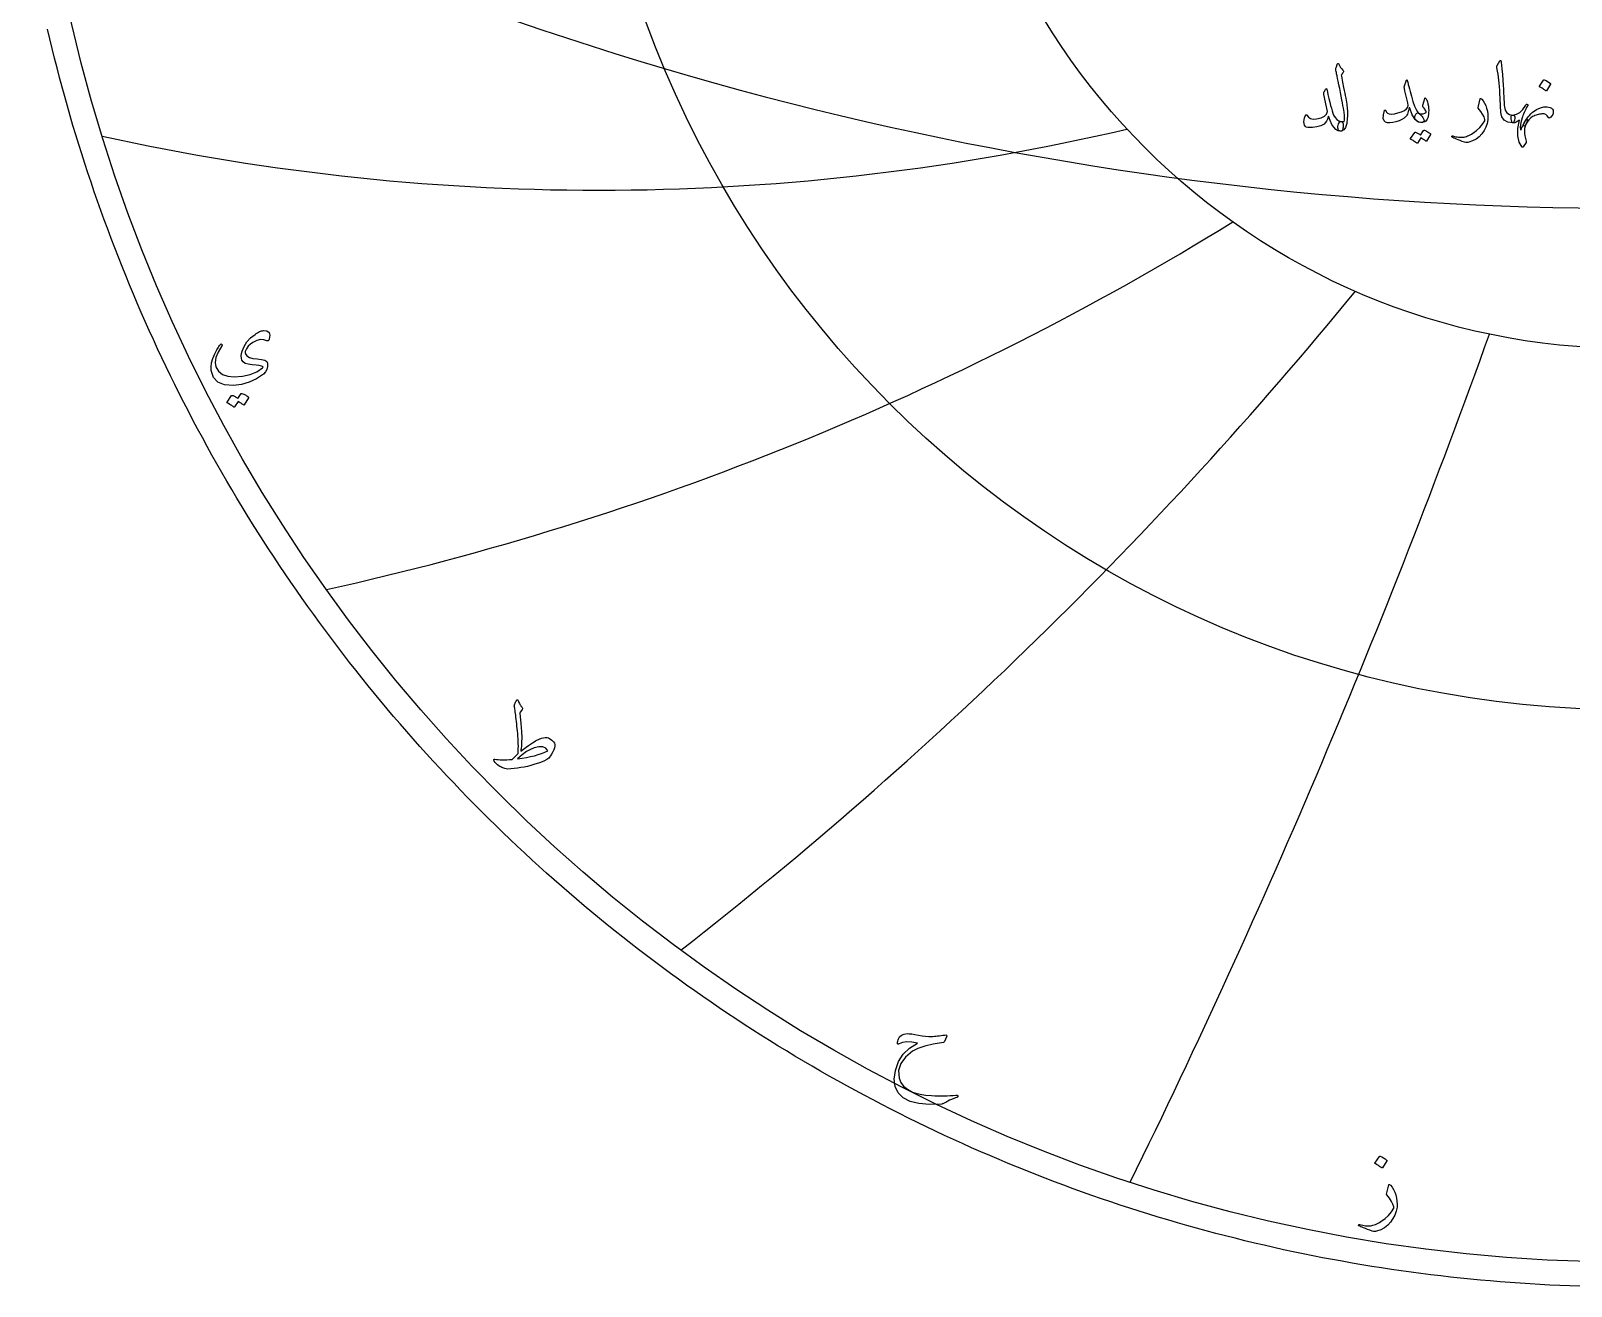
# Model space of a CAD drawing. Header units: millimetres. Extents: x -137 to 137, y -137 to 141.
# Drawn here: x -135 to -4.9, y -137 to -31 of the extents above; entities that cross this region are included whole.
import ezdxf

# ---------------------------------------------------------------- set-up
doc = ezdxf.new("R2010")
doc.units = ezdxf.units.MM
for name, color, linetype in [('CUT_OUTER', 1, 'Continuous'), ('ENGRAVE', 7, 'Continuous'), ('ENGRAVE_FINE', 8, 'Continuous'), ('TEXT', 5, 'Continuous')]:
    doc.layers.add(name, color=color, linetype=linetype)

msp = doc.modelspace()

# ---------------------------------------------------------------- linework, layer by layer
at = {"layer": 'CUT_OUTER'}
msp.add_lwpolyline([(-4.2055, -137.0355), (-5.0463, -137.0071), (-5.8868, -136.9736), (-6.7272, -136.9349), (-7.5673, -136.891), (-8.4071, -136.842), (-9.2466, -136.7878), (-10.0857, -136.7285), (-10.9245, -136.6641), (-11.7628, -136.5945), (-12.6007, -136.5197), (-13.4381, -136.4398), (-14.2751, -136.3548), (-15.1115, -136.2646), (-15.9473, -136.1694), (-16.7825, -136.0689), (-17.6171, -135.9634), (-18.451, -135.8528), (-19.2842, -135.737), (-20.1167, -135.6161), (-20.9485, -135.4901), (-21.7795, -135.359), (-22.6096, -135.2228), (-23.4389, -135.0816), (-24.2673, -134.9352), (-25.0948, -134.7838), (-25.9213, -134.6272), (-26.7469, -134.4657), (-27.5714, -134.299), (-28.395, -134.1273), (-29.2174, -133.9506), (-30.0388, -133.7688), (-30.859, -133.5819), (-31.6781, -133.3901), (-32.4959, -133.1932), (-33.3126, -132.9913), (-34.128, -132.7844), (-34.9421, -132.5725), (-35.7549, -132.3556), (-36.5663, -132.1337), (-37.3764, -131.9068), (-38.185, -131.675), (-38.9923, -131.4382), (-39.798, -131.1965), (-40.6023, -130.9499), (-41.405, -130.6983), (-42.2062, -130.4417), (-43.0058, -130.1803), (-43.8037, -129.914), (-44.6, -129.6428), (-45.3947, -129.3667), (-46.1876, -129.0857), (-46.9788, -128.7999), (-47.7682, -128.5092), (-48.5558, -128.2137), (-49.3416, -127.9133), (-50.1255, -127.6082), (-50.9076, -127.2982), (-51.6877, -126.9834), (-52.4659, -126.6639), (-53.2421, -126.3396), (-54.0163, -126.0105), (-54.7885, -125.6767), (-55.5586, -125.3382), (-56.3266, -124.9949), (-57.0925, -124.6469), (-57.8562, -124.2943), (-58.6178, -123.9369), (-59.3772, -123.5749), (-60.1343, -123.2083), (-60.8891, -122.837), (-61.6417, -122.4611), (-62.392, -122.0805), (-63.1399, -121.6954), (-63.8854, -121.3057), (-64.6285, -120.9114), (-65.3692, -120.5126), (-66.1074, -120.1092), (-66.8431, -119.7013), (-67.5763, -119.2889), (-68.307, -118.872), (-69.0351, -118.4507), (-69.7606, -118.0249), (-70.4835, -117.5946), (-71.2037, -117.1599), (-71.9212, -116.7208), (-72.6361, -116.2773), (-73.3482, -115.8294), (-74.0575, -115.3772), (-74.7641, -114.9206), (-75.4678, -114.4597), (-76.1687, -113.9945), (-76.8667, -113.525), (-77.5618, -113.0512), (-78.254, -112.5732), (-78.9433, -112.0909), (-79.6296, -111.6044), (-80.3129, -111.1137), (-80.9932, -110.6188), (-81.6704, -110.1198), (-82.3445, -109.6166), (-83.0156, -109.1092), (-83.6835, -108.5978), (-84.3483, -108.0823), (-85.0098, -107.5627), (-85.6682, -107.0391), (-86.3234, -106.5114), (-86.9753, -105.9797), (-87.624, -105.4441), (-88.2693, -104.9044), (-88.9113, -104.3608), (-89.55, -103.8133), (-90.1853, -103.2619), (-90.8172, -102.7066), (-91.4457, -102.1474), (-92.0707, -101.5844), (-92.6923, -101.0176), (-93.3104, -100.4469), (-93.925, -99.8725), (-94.536, -99.2943), (-95.1435, -98.7123), (-95.7474, -98.1267), (-96.3477, -97.5374), (-96.9443, -96.9443), (-97.5374, -96.3477), (-98.1267, -95.7474), (-98.7123, -95.1435), (-99.2943, -94.536), (-99.8725, -93.925), (-100.4469, -93.3104), (-101.0176, -92.6923), (-101.5844, -92.0707), (-102.1474, -91.4457), (-102.7066, -90.8172), (-103.2619, -90.1853), (-103.8133, -89.55), (-104.3608, -88.9113), (-104.9044, -88.2693), (-105.4441, -87.624), (-105.9797, -86.9753), (-106.5114, -86.3234), (-107.0391, -85.6682), (-107.5627, -85.0098), (-108.0823, -84.3483), (-108.5978, -83.6835), (-109.1092, -83.0156), (-109.6166, -82.3445), (-110.1198, -81.6704), (-110.6188, -80.9932), (-111.1137, -80.3129), (-111.6044, -79.6296), (-112.0909, -78.9433), (-112.5732, -78.254), (-113.0512, -77.5618), (-113.525, -76.8667), (-113.9945, -76.1687), (-114.4597, -75.4678), (-114.9206, -74.7641), (-115.3772, -74.0575), (-115.8294, -73.3482), (-116.2773, -72.6361), (-116.7208, -71.9212), (-117.1599, -71.2037), (-117.5946, -70.4835), (-118.0249, -69.7606), (-118.4507, -69.0351), (-118.872, -68.307), (-119.2889, -67.5763), (-119.7013, -66.8431), (-120.1092, -66.1074), (-120.5126, -65.3692), (-120.9114, -64.6285), (-121.3057, -63.8854), (-121.6954, -63.1399), (-122.0805, -62.392), (-122.4611, -61.6417), (-122.837, -60.8891), (-123.2083, -60.1343), (-123.5749, -59.3772), (-123.9369, -58.6178), (-124.2943, -57.8562), (-124.6469, -57.0925), (-124.9949, -56.3266), (-125.3382, -55.5586), (-125.6767, -54.7885), (-126.0105, -54.0163), (-126.3396, -53.2421), (-126.6639, -52.4659), (-126.9834, -51.6877), (-127.2982, -50.9076), (-127.6082, -50.1255), (-127.9133, -49.3416), (-128.2137, -48.5558), (-128.5092, -47.7682), (-128.7999, -46.9788), (-129.0857, -46.1876), (-129.3667, -45.3947), (-129.6428, -44.6), (-129.914, -43.8037), (-130.1803, -43.0058), (-130.4417, -42.2062), (-130.6983, -41.405), (-130.9499, -40.6023), (-131.1965, -39.798), (-131.4382, -38.9923), (-131.675, -38.185), (-131.9068, -37.3764), (-132.1337, -36.5663), (-132.3556, -35.7549), (-132.5725, -34.9421), (-132.7844, -34.128), (-132.9913, -33.3126), (-133.1932, -32.4959), (-133.3901, -31.6781), (-133.5819, -30.859)], dxfattribs=at)
at = {"layer": 'ENGRAVE'}
for radius in [135, 88.3696, 57.8458]:
    msp.add_circle((0, 0), radius, dxfattribs=at)
for centre, radius, start, end in [((-87.0376, 150.7535), 195.2212, 257.597981, 283.205425), ((-163.5215, 163.5215), 247.5636, 282.474608, 301.680191), ((-299.6268, 172.9896), 357.0866, 307.932287, 320.736009), ((-667.3379, 178.8126), 696.5077, 333.8416194, 340.2434803)]:
    msp.add_arc(centre, radius, start, end, dxfattribs=at)
at = {"layer": 'ENGRAVE_FINE'}
msp.add_arc((0, 241.0367), 287.039, 242.077896, 297.922104, dxfattribs=at)
at = {"layer": 'TEXT'}
for points in [[(-24.6992, -33.8524), (-24.686, -33.8174), (-24.6683, -33.7925), (-24.6461, -33.7775), (-24.6194, -33.7725), (-24.5953, -33.7766), (-24.574, -33.7889), (-24.5554, -33.8093), (-24.5395, -33.8379), (-24.4751, -33.9853), (-24.398, -34.1155), (-24.3082, -34.2284), (-24.2056, -34.3242), (-24.1721, -34.3663), (-24.1585, -34.4131), (-24.1648, -34.4643), (-24.1911, -34.5201), (-24.2095, -34.5492), (-24.2283, -34.5782), (-24.2476, -34.6072), (-24.2673, -34.6362), (-24.2871, -34.6653), (-24.3064, -34.6943), (-24.3252, -34.7233), (-24.3435, -34.7524), (-24.3395, -34.8227), (-24.3054, -35.0191), (-24.2415, -35.3416), (-24.1476, -35.7903), (-24.0954, -36.0368), (-24.0478, -36.2684), (-24.0047, -36.485), (-23.9661, -36.6867), (-23.9326, -36.8729), (-23.9044, -37.0432), (-23.8818, -37.1977), (-23.8645, -37.3362), (-23.8514, -37.4669), (-23.8409, -37.5975), (-23.8332, -37.7282), (-23.8282, -37.8588), (-23.826, -37.9899), (-23.8264, -38.1219), (-23.8296, -38.2548), (-23.8355, -38.3887), (-23.8858, -38.8373), (-23.9861, -39.1671), (-24.1362, -39.378), (-24.3363, -39.4701), (-24.4352, -39.4728), (-24.5141, -39.4447), (-24.5731, -39.3857), (-24.6121, -39.2959), (-24.6321, -39.1902), (-24.6339, -39.0836), (-24.6175, -38.9761), (-24.5831, -38.8677), (-24.5368, -38.7674), (-24.4851, -38.6989), (-24.4279, -38.6622), (-24.3653, -38.6572), (-24.317, -38.6606), (-24.2737, -38.6636), (-24.2354, -38.6661), (-24.202, -38.6681), (-24.1732, -38.6688), (-24.1485, -38.6672), (-24.1278, -38.6633), (-24.1113, -38.6572), (-24.0786, -38.5493), (-24.0677, -38.385), (-24.0786, -38.1646), (-24.1113, -37.8879), (-24.1362, -37.7234), (-24.1675, -37.5349), (-24.2052, -37.3224), (-24.2492, -37.0858), (-24.2991, -36.8248), (-24.3544, -36.5388), (-24.4152, -36.2278), (-24.4815, -35.8919), (-24.5468, -35.5635), (-24.6048, -35.275), (-24.6556, -35.0264), (-24.6992, -34.8177), (-24.735, -34.6489), (-24.7627, -34.5201), (-24.7822, -34.4312), (-24.7935, -34.3822), (-24.8031, -34.3183), (-24.8026, -34.2498), (-24.7922, -34.1767), (-24.7718, -34.0992), (-24.7579, -34.0604), (-24.7455, -34.0238), (-24.7343, -33.9896), (-24.7246, -33.9576), (-24.7162, -33.9279), (-24.7092, -33.9005), (-24.7035, -33.8753), (-24.6992, -33.8524)], [(-10.9524, -33.5548), (-10.9384, -33.533), (-10.9252, -33.5185), (-10.913, -33.5112), (-10.9016, -33.5112), (-10.8844, -33.5208), (-10.869, -33.5494), (-10.8553, -33.597), (-10.8435, -33.6637), (-10.7837, -34.2058), (-10.7347, -34.707), (-10.6966, -35.1674), (-10.6694, -35.5871), (-10.6519, -35.9459), (-10.6358, -36.2675), (-10.621, -36.5519), (-10.6077, -36.7992), (-10.5961, -37.0092), (-10.5868, -37.182), (-10.5798, -37.3176), (-10.575, -37.4161), (-10.5106, -37.7109), (-10.3681, -37.9278), (-10.1477, -38.0666), (-9.8492, -38.1274), (-9.7662, -38.1492), (-9.7131, -38.2), (-9.69, -38.2798), (-9.6968, -38.3887), (-9.7308, -38.5601), (-9.7675, -38.6826), (-9.807, -38.7561), (-9.8492, -38.7806), (-10.2693, -38.7253), (-10.5786, -38.5592), (-10.7773, -38.2825), (-10.8653, -37.8951), (-10.8792, -37.7098), (-10.8916, -37.5241), (-10.9027, -37.3378), (-10.9125, -37.1512), (-10.9213, -36.964), (-10.9297, -36.7765), (-10.9377, -36.5884), (-10.9452, -36.4), (-10.9588, -36.0405), (-10.9778, -35.7168), (-11.0023, -35.429), (-11.0323, -35.177), (-11.0676, -34.935), (-11.1085, -34.6771), (-11.1547, -34.4033), (-11.2065, -34.1137), (-11.2133, -34.0615), (-11.2119, -34.0139), (-11.2024, -33.9708), (-11.1847, -33.9322)], [(-24.3435, -39.4774), (-24.4901, -39.4688), (-24.6175, -39.4429), (-24.726, -39.3998), (-24.8153, -39.3395), (-24.9809, -39.1576), (-25.1365, -38.9094), (-25.2821, -38.5951), (-25.4177, -38.2145), (-25.5116, -38.4576), (-25.6046, -38.65), (-25.6967, -38.7915), (-25.7879, -38.8822), (-26.071, -39.0333), (-26.3976, -39.1308), (-26.7677, -39.1748), (-27.1815, -39.1653), (-27.2985, -39.1372), (-27.3883, -39.0746), (-27.4509, -38.9775), (-27.4863, -38.8459), (-27.4958, -38.6912), (-27.4808, -38.5248), (-27.4414, -38.3465), (-27.3774, -38.1564), (-27.3647, -38.1306), (-27.3484, -38.111), (-27.3284, -38.0979), (-27.3048, -38.0911), (-27.2749, -38.092), (-27.2504, -38.102), (-27.2314, -38.121), (-27.2177, -38.1492), (-27.1066, -38.312), (-26.9401, -38.4159), (-26.7183, -38.4608), (-26.4411, -38.4467), (-26.0565, -38.3583), (-25.7734, -38.2235), (-25.5919, -38.0425), (-25.5121, -37.8153), (-25.8097, -36.3927), (-25.8197, -36.3274), (-25.8206, -36.2693), (-25.8124, -36.2185), (-25.7952, -36.175), (-25.6718, -35.9572), (-25.6541, -35.9286), (-25.6373, -35.9082), (-25.6214, -35.896), (-25.6065, -35.8919), (-25.586, -35.9028), (-25.5683, -35.9282), (-25.5534, -35.9681), (-25.5411, -36.0225), (-25.4688, -36.3857), (-25.3969, -36.7202), (-25.3254, -37.0262), (-25.2544, -37.3036), (-25.1848, -37.5524), (-25.1174, -37.7726), (-25.0523, -37.9643), (-24.9895, -38.1274), (-24.8738, -38.3374), (-24.73, -38.4957), (-24.5581, -38.6023), (-24.3581, -38.6572), (-24.3018, -38.6763), (-24.2565, -38.7189), (-24.222, -38.7851), (-24.1984, -38.875), (-24.192, -38.9224), (-24.1875, -38.9702), (-24.1848, -39.0185), (-24.1839, -39.0673), (-24.1857, -39.1165), (-24.1911, -39.1662), (-24.2002, -39.2163), (-24.2129, -39.2669), (-24.2428, -39.359), (-24.2746, -39.4248), (-24.3082, -39.4642), (-24.3435, -39.4774)], [(-18.7258, -35.3403), (-18.6841, -35.5306), (-18.6387, -35.7241), (-18.5897, -35.9207), (-18.5371, -36.1205), (-18.4808, -36.3244), (-18.421, -36.5333), (-18.3575, -36.7472), (-18.2903, -36.9661), (-18.1547, -37.3598), (-18.0308, -37.6556), (-17.9188, -37.8534), (-17.8185, -37.9532), (-17.731, -38.0126), (-17.6425, -38.0965), (-17.5532, -38.2049), (-17.4629, -38.3379), (-17.3776, -38.5025), (-17.354, -38.6264), (-17.3921, -38.7094), (-17.4919, -38.7516), (-17.8145, -38.7189), (-18.0998, -38.5048), (-18.3479, -38.1092), (-18.5589, -37.5322), (-18.5634, -37.5227), (-18.5698, -37.5159), (-18.5779, -37.5118), (-18.5879, -37.5104), (-18.5952, -37.5118), (-18.6024, -37.5159), (-18.6097, -37.5227), (-18.6169, -37.5322), (-18.6373, -37.6257), (-18.6623, -37.7246), (-18.6918, -37.8289), (-18.7258, -37.9387), (-18.763, -38.0425), (-18.802, -38.1292), (-18.8428, -38.1986), (-18.8855, -38.2508), (-19.0388, -38.3846), (-19.2302, -38.503), (-19.4598, -38.606), (-19.7274, -38.6935), (-19.9996, -38.7584), (-20.2355, -38.786), (-20.4351, -38.7765), (-20.5984, -38.7298), (-20.7381, -38.6128), (-20.8016, -38.4068), (-20.7889, -38.112), (-20.7, -37.7282), (-20.6914, -37.7155), (-20.68, -37.7064), (-20.666, -37.701), (-20.6492, -37.6992), (-20.6292, -37.7014), (-20.6129, -37.7082), (-20.6002, -37.7196), (-20.5911, -37.7354), (-20.5567, -37.8157), (-20.5185, -37.8824), (-20.4768, -37.9355), (-20.4315, -37.975), (-20.2899, -38.0276), (-20.0976, -38.0403), (-19.8544, -38.0131), (-19.5605, -37.9459), (-19.247, -37.8452), (-19.0034, -37.7318), (-18.8297, -37.6057), (-18.7258, -37.4669), (-18.7086, -37.3263), (-18.7367, -37.0858), (-18.8102, -36.7456), (-18.929, -36.3056), (-18.9862, -36.0738), (-19.0198, -35.8864), (-19.0297, -35.7436), (-19.0161, -35.6451), (-18.8782, -35.2532), (-18.8633, -35.2119), (-18.8474, -35.1824), (-18.8306, -35.1647), (-18.8129, -35.1588), (-18.7911, -35.1702), (-18.7694, -35.2042), (-18.7476, -35.2609), (-18.7258, -35.3403)], [(-7.2581, -35.1661), (-7.249, -35.157), (-7.2363, -35.1516), (-7.22, -35.1498), (-7.2, -35.1516), (-7.0589, -35.2087), (-6.926, -35.2786), (-6.8013, -35.3611), (-6.6847, -35.4564), (-6.6733, -35.4709), (-6.6683, -35.4854), (-6.6697, -35.5), (-6.6774, -35.5145), (-7.0185, -36.0661), (-7.0312, -36.0792), (-7.0476, -36.0824), (-7.0675, -36.0756), (-7.0911, -36.0588), (-7.1115, -36.0443), (-7.1438, -36.0225), (-7.1878, -35.9935), (-7.2435, -35.9572), (-7.312, -35.9137), (-7.3942, -35.8629), (-7.4899, -35.8048), (-7.5992, -35.7395), (-7.6137, -35.7286), (-7.621, -35.7177), (-7.621, -35.7068), (-7.6137, -35.6959)], [(-17.2597, -37.6846), (-17.3023, -37.6134), (-17.3431, -37.5522), (-17.3822, -37.5009), (-17.4194, -37.4596), (-17.4461, -37.4243), (-17.4611, -37.3834), (-17.4643, -37.3372), (-17.4556, -37.2854), (-17.3032, -36.7338), (-17.2819, -36.6857), (-17.2542, -36.6721), (-17.2202, -36.693), (-17.1798, -36.7483), (-17.1191, -36.8658), (-17.0673, -37.0078), (-17.0247, -37.1743), (-16.9911, -37.3653), (-16.9716, -37.5485), (-16.9639, -37.7282), (-16.968, -37.9042), (-16.9839, -38.0766), (-17.0097, -38.2267), (-17.0437, -38.3578), (-17.0859, -38.4699), (-17.1363, -38.5629), (-17.1984, -38.6318), (-17.2833, -38.6862), (-17.3908, -38.7262), (-17.521, -38.7516), (-17.6543, -38.7566), (-17.7786, -38.7352), (-17.8939, -38.6876), (-18, -38.6137), (-18.0821, -38.5198), (-18.1252, -38.4123), (-18.1293, -38.2911), (-18.0944, -38.1564), (-18.0386, -38.0462), (-17.9728, -37.9768), (-17.897, -37.9482), (-17.8113, -37.9604), (-17.6135, -38.0081), (-17.4411, -38.0131), (-17.2942, -37.9754), (-17.1726, -37.8951), (-17.1699, -37.8738), (-17.1835, -37.8316), (-17.2134, -37.7686), (-17.2597, -37.6846)], [(-12.6218, -36.7556), (-12.6177, -36.7424), (-12.6127, -36.732), (-12.6068, -36.7243), (-12.6, -36.7193), (-12.5796, -36.7175), (-12.5546, -36.7266), (-12.5252, -36.7465), (-12.4911, -36.7774), (-12.3587, -36.9348), (-12.2444, -37.1167), (-12.1482, -37.3231), (-12.0702, -37.554), (-12.0094, -37.8026), (-11.9722, -38.0475), (-11.9586, -38.2889), (-11.9685, -38.5266), (-12.033, -38.8396), (-12.1391, -39.1399), (-12.287, -39.4275), (-12.4766, -39.7024), (-12.7034, -39.9514), (-12.9629, -40.1542), (-13.255, -40.3107), (-13.5798, -40.4209), (-13.6669, -40.4395), (-13.754, -40.4445), (-13.8411, -40.4359), (-13.9282, -40.4137), (-14.129, -40.3436), (-14.3102, -40.2785), (-14.4719, -40.2184), (-14.6141, -40.1633), (-14.7364, -40.1131), (-14.8382, -40.068), (-14.9196, -40.0279), (-14.9806, -39.9927), (-14.9933, -39.9818), (-15.0024, -39.9709), (-15.0079, -39.96), (-15.0097, -39.9492), (-15.0083, -39.9351), (-15.0042, -39.9219), (-14.9974, -39.9097), (-14.9879, -39.8983), (-14.9757, -39.8897), (-14.9607, -39.8856), (-14.943, -39.8861), (-14.9226, -39.8911), (-14.7983, -39.9244), (-14.6794, -39.9519), (-14.566, -39.9734), (-14.4581, -39.9891), (-14.3546, -39.9988), (-14.2548, -40.0027), (-14.1587, -40.0006), (-14.0661, -39.9927), (-13.9738, -39.978), (-13.8783, -39.9555), (-13.7797, -39.9253), (-13.6778, -39.8875), (-13.5728, -39.8414), (-13.4646, -39.7868), (-13.3533, -39.7235), (-13.2387, -39.6516), (-12.9171, -39.4202), (-12.6417, -39.1689), (-12.4127, -38.8976), (-12.2298, -38.6064), (-12.218, -38.5828), (-12.2117, -38.5556), (-12.2108, -38.5248), (-12.2153, -38.4903), (-12.2915, -38.2866), (-12.4113, -38.0602), (-12.5746, -37.8112), (-12.7815, -37.5395), (-12.7905, -37.5222), (-12.796, -37.5068), (-12.7978, -37.4932), (-12.796, -37.4814)], [(-8.6879, -38.7225), (-8.7677, -38.894), (-8.8258, -39.0746), (-8.8621, -39.2642), (-8.8766, -39.4629), (-8.8703, -39.6697), (-8.844, -39.8838), (-8.7977, -40.1052), (-8.7315, -40.3338), (-8.7233, -40.3642), (-8.7206, -40.3901), (-8.7233, -40.4114), (-8.7315, -40.4282), (-8.9927, -40.7983), (-9.0168, -40.8251), (-9.0381, -40.8401), (-9.0567, -40.8433), (-9.0726, -40.8346), (-9.3212, -40.4087), (-9.4427, -39.8856), (-9.4373, -39.2655), (-9.3048, -38.5483), (-9.4314, -38.65), (-9.5643, -38.7225), (-9.7036, -38.7661), (-9.8492, -38.7806), (-9.8805, -38.7711), (-9.9091, -38.7425), (-9.9349, -38.6949), (-9.9581, -38.6282), (-9.9712, -38.588), (-9.9817, -38.5474), (-9.9894, -38.5064), (-9.9944, -38.4649), (-9.998, -38.4234), (-10.0016, -38.3823), (-10.0052, -38.3417), (-10.0089, -38.3016), (-10.0043, -38.2281), (-9.9762, -38.1746), (-9.9245, -38.141), (-9.8492, -38.1274), (-9.553, -38.0611), (-9.274, -37.8987), (-9.0122, -37.6402), (-8.7677, -37.2854), (-8.7346, -37.2405), (-8.7006, -37.2147), (-8.6657, -37.2079), (-8.6298, -37.2201), (-8.6035, -37.2433), (-8.5899, -37.2691), (-8.589, -37.2977), (-8.6008, -37.329), (-8.665, -37.4424), (-8.7269, -37.5576), (-8.7866, -37.6747), (-8.844, -37.7935), (-8.8991, -37.9142), (-8.9519, -38.0367), (-9.0025, -38.1609), (-9.0508, -38.2871), (-9.1579, -38.6305), (-9.2177, -38.9276), (-9.2304, -39.1784), (-9.196, -39.383), (-9.1928, -39.3894), (-9.1905, -39.3939), (-9.1892, -39.3966), (-9.1887, -39.3975), (-9.1883, -39.3966), (-9.1869, -39.3939), (-9.1846, -39.3894), (-9.1815, -39.383), (-9.1372, -39.2789), (-9.0916, -39.1771), (-9.0447, -39.0775), (-8.9964, -38.9802), (-8.9462, -38.8847), (-8.8939, -38.7906), (-8.8392, -38.6978), (-8.7823, -38.6064), (-8.741, -38.5429), (-8.7042, -38.5048), (-8.672, -38.4921), (-8.6444, -38.5048), (-8.6307, -38.532), (-8.6335, -38.5774), (-8.6525, -38.6409), (-8.6879, -38.7225)], [(-6.8589, -38.3306), (-6.9528, -38.1836), (-7.0748, -38.0838), (-7.2249, -38.0312), (-7.4032, -38.0258), (-7.5044, -38.0387), (-7.6046, -38.0557), (-7.704, -38.0768), (-7.8024, -38.102), (-7.8999, -38.1321), (-7.9966, -38.1682), (-8.0923, -38.2102), (-8.1871, -38.258), (-8.3495, -38.3669), (-8.5028, -38.5193), (-8.6471, -38.7153), (-8.7823, -38.9548), (-8.8208, -39.0088), (-8.8567, -39.0401), (-8.8898, -39.0487), (-8.9202, -39.0346), (-8.9456, -39.0065), (-8.9565, -38.9729), (-8.9528, -38.9339), (-8.9347, -38.8895), (-8.907, -38.831), (-8.8821, -38.7788), (-8.8598, -38.733), (-8.8403, -38.6935), (-8.8231, -38.6599), (-8.8077, -38.6318), (-8.7941, -38.6091), (-8.7823, -38.5919), (-8.6757, -38.4313), (-8.5663, -38.2834), (-8.4543, -38.1482), (-8.3395, -38.0258), (-8.222, -37.9155), (-8.1018, -37.8171), (-7.9789, -37.7305), (-7.8532, -37.6556), (-7.5307, -37.5091), (-7.2308, -37.4324), (-6.9537, -37.4256), (-6.6992, -37.4887), (-6.5908, -37.5436), (-6.5123, -37.6139), (-6.4638, -37.6996), (-6.4452, -37.8008), (-6.456, -37.9387), (-6.496, -38.0693), (-6.5649, -38.1927), (-6.6629, -38.3088), (-6.7269, -38.3592), (-6.7808, -38.3796), (-6.8248, -38.3701), (-6.8589, -38.3306)], [(-17.3903, -39.4266), (-17.3812, -39.4175), (-17.3685, -39.4121), (-17.3522, -39.4102), (-17.3323, -39.4121), (-17.2608, -39.4388), (-17.1916, -39.4683), (-17.1247, -39.5005), (-17.0601, -39.5354), (-16.9973, -39.5735), (-16.9358, -39.6153), (-16.8757, -39.6606), (-16.8169, -39.7096), (-16.8056, -39.7246), (-16.8006, -39.7405), (-16.802, -39.7573), (-16.8097, -39.775), (-17.1581, -40.3266), (-17.1676, -40.3338), (-17.1817, -40.3338), (-17.2003, -40.3266), (-17.2234, -40.3121), (-17.2393, -40.2987), (-17.2651, -40.2803), (-17.301, -40.2569), (-17.3468, -40.2286), (-17.403, -40.1948), (-17.4702, -40.1551), (-17.5482, -40.1095), (-17.6371, -40.058), (-17.9129, -40.4862), (-17.9256, -40.4994), (-17.9419, -40.5026), (-17.9619, -40.4958), (-17.9855, -40.479), (-18.0059, -40.4645), (-18.0381, -40.4427), (-18.0821, -40.4137), (-18.1379, -40.3774), (-18.2064, -40.3338), (-18.2885, -40.283), (-18.3842, -40.225), (-18.4935, -40.1596), (-18.5049, -40.1487), (-18.5099, -40.1379), (-18.5085, -40.127), (-18.5008, -40.1161), (-18.1452, -39.5862), (-18.1361, -39.5772), (-18.1234, -39.5717), (-18.1071, -39.5699), (-18.0871, -39.5717), (-18.0263, -39.5915), (-17.9673, -39.6144), (-17.9102, -39.6405), (-17.8548, -39.6697), (-17.8013, -39.7017), (-17.7496, -39.7359), (-17.6997, -39.7725), (-17.6516, -39.8112)], [(-115.0684, -57.1782), (-115.319, -57.0945), (-115.5987, -57.0911), (-115.9074, -57.168), (-116.2452, -57.3253), (-116.4595, -57.4753), (-116.6381, -57.6543), (-116.7808, -57.8624), (-116.8877, -58.0995), (-116.8984, -58.1469), (-116.8994, -58.1962), (-116.8907, -58.2475), (-116.8723, -58.3008), (-116.7494, -58.4662), (-116.5432, -58.5911), (-116.2539, -58.6753), (-115.8813, -58.7188), (-115.5136, -58.758), (-115.2465, -58.8291), (-115.08, -58.9322), (-115.0142, -59.0672), (-115.0069, -59.3498), (-115.0626, -59.6014), (-115.1811, -59.822), (-115.3626, -60.0117), (-115.9389, -60.4051), (-116.5529, -60.6949), (-117.2047, -60.8812), (-117.8942, -60.964), (-118.6471, -60.9117), (-119.2103, -60.6853), (-119.5839, -60.2846), (-119.7677, -59.7098), (-119.7784, -59.3943), (-119.7329, -59.0517), (-119.6313, -58.682), (-119.4736, -58.2853), (-119.4186, -58.1749), (-119.3623, -58.0685), (-119.3044, -57.9659), (-119.2452, -57.8672), (-119.184, -57.7719), (-119.1203, -57.6795), (-119.0543, -57.5899), (-118.9858, -57.5033), (-118.949, -57.4675), (-118.9161, -57.453), (-118.8871, -57.4598), (-118.8619, -57.4878), (-118.8479, -57.5227), (-118.8445, -57.5575), (-118.8518, -57.5924), (-118.8697, -57.6272), (-119.1881, -58.1401), (-119.3768, -58.6027), (-119.4358, -59.0149), (-119.3652, -59.3769), (-119.1377, -59.7582), (-118.8039, -60.0272), (-118.3636, -60.184), (-117.8168, -60.2285), (-117.1161, -60.1728), (-116.4852, -60.0291), (-115.9239, -59.7974), (-115.4323, -59.4775), (-115.4027, -59.4504), (-115.3916, -59.4233), (-115.3989, -59.3962), (-115.4245, -59.3691), (-115.5286, -59.3188), (-115.709, -59.2762), (-115.966, -59.2414), (-116.2994, -59.2143), (-116.6386, -59.1727), (-116.8974, -59.0943), (-117.076, -58.9791), (-117.1742, -58.8272), (-117.2197, -58.6487), (-117.2323, -58.4614), (-117.2119, -58.2654), (-117.1587, -58.0608), (-116.986, -57.6587), (-116.7465, -57.2885), (-116.4402, -56.9503), (-116.0671, -56.644), (-115.9679, -56.5714), (-115.8716, -56.5085), (-115.7782, -56.4553), (-115.6877, -56.4117), (-115.6007, -56.3774), (-115.5174, -56.3517), (-115.4381, -56.3348), (-115.3626, -56.3266), (-115.0674, -56.3541), (-114.8865, -56.4833), (-114.8197, -56.7141), (-114.8671, -57.0466), (-114.9029, -57.1361), (-114.9484, -57.1878), (-115.0036, -57.2019), (-115.0684, -57.1782)], [(-117.2361, -61.6453), (-117.2265, -61.6356), (-117.2129, -61.6298), (-117.1955, -61.6278), (-117.1742, -61.6298), (-117.098, -61.6583), (-117.0242, -61.6898), (-116.9528, -61.7241), (-116.8839, -61.7614), (-116.8169, -61.802), (-116.7513, -61.8466), (-116.6872, -61.8949), (-116.6245, -61.9472), (-116.6124, -61.9632), (-116.6071, -61.9801), (-116.6086, -61.998), (-116.6168, -62.0169), (-116.9884, -62.6053), (-116.9986, -62.613), (-117.0136, -62.613), (-117.0334, -62.6053), (-117.0581, -62.5898), (-117.075, -62.5755), (-117.1026, -62.5559), (-117.1408, -62.531), (-117.1897, -62.5008), (-117.2497, -62.4647), (-117.3213, -62.4224), (-117.4045, -62.3737), (-117.4994, -62.3188), (-117.7936, -62.7756), (-117.8071, -62.7896), (-117.8245, -62.793), (-117.8458, -62.7858), (-117.871, -62.7678), (-117.8927, -62.7524), (-117.9271, -62.7291), (-117.974, -62.6982), (-118.0336, -62.6595), (-118.1066, -62.613), (-118.1942, -62.5588), (-118.2963, -62.4969), (-118.4129, -62.4272), (-118.425, -62.4156), (-118.4303, -62.404), (-118.4289, -62.3924), (-118.4207, -62.3808), (-118.0413, -61.8156), (-118.0316, -61.8059), (-118.0181, -61.8001), (-118.0007, -61.7982), (-117.9794, -61.8001), (-117.9145, -61.8212), (-117.8516, -61.8456), (-117.7907, -61.8734), (-117.7316, -61.9046), (-117.6745, -61.9387), (-117.6194, -61.9753), (-117.5661, -62.0142), (-117.5148, -62.0556)], [(-94.1588, -87.9455), (-94.122, -87.8613), (-94.0891, -87.7868), (-94.06, -87.7219), (-94.0349, -87.6668), (-94.0141, -87.6218), (-93.9981, -87.5874), (-93.987, -87.5637), (-93.9807, -87.5506), (-93.9676, -87.5337), (-93.9517, -87.5216), (-93.9328, -87.5143), (-93.911, -87.5119), (-93.8931, -87.5148), (-93.8781, -87.5235), (-93.866, -87.5381), (-93.8568, -87.5584), (-93.8162, -87.6571), (-93.7794, -87.7442), (-93.7465, -87.8197), (-93.7175, -87.8835), (-93.7008, -87.9116), (-93.6817, -87.9416), (-93.6601, -87.9735), (-93.6362, -88.0074), (-93.6093, -88.0432), (-93.5791, -88.081), (-93.5455, -88.1206), (-93.5084, -88.1622), (-93.4852, -88.2043), (-93.4775, -88.2455), (-93.4852, -88.2856), (-93.5084, -88.3248), (-93.6555, -88.5184), (-93.6754, -88.5498), (-93.6884, -88.5822), (-93.6947, -88.6156), (-93.6942, -88.65), (-93.6188, -89.5021), (-93.5704, -90.1926), (-93.5491, -90.7214), (-93.5549, -91.0887), (-93.5629, -91.2259), (-93.5713, -91.351), (-93.5803, -91.4639), (-93.5897, -91.5648), (-93.5996, -91.6541), (-93.61, -91.7322), (-93.6209, -91.7993), (-93.6323, -91.8551), (-93.4008, -91.6781), (-93.1862, -91.5184), (-92.9885, -91.3761), (-92.8078, -91.2513), (-92.6445, -91.1434), (-92.4991, -91.0519), (-92.3716, -90.9769), (-92.262, -90.9184), (-92.067, -90.8313), (-91.8846, -90.7635), (-91.7147, -90.7151), (-91.5575, -90.6861), (-91.4742, -90.6837), (-91.3871, -90.6997), (-91.2962, -90.734), (-91.2013, -90.7868), (-91.0136, -90.9198), (-90.8762, -91.0481), (-90.7891, -91.1714), (-90.7523, -91.29), (-90.7547, -91.4221), (-90.7852, -91.5706), (-90.8438, -91.7356), (-90.9304, -91.9171), (-91.0271, -92.0956), (-91.1162, -92.2442), (-91.1975, -92.3627), (-91.271, -92.4513), (-91.422, -92.5631), (-91.6813, -92.6893), (-92.0491, -92.8301), (-92.5252, -92.9855), (-92.7906, -93.0624), (-93.0604, -93.1306), (-93.3345, -93.1901), (-93.613, -93.241), (-93.8948, -93.2835), (-94.1791, -93.3184), (-94.4658, -93.3455), (-94.7549, -93.3648), (-94.8606, -93.3435), (-94.961, -93.3184), (-95.0561, -93.2893), (-95.1459, -93.2564), (-95.2313, -93.2197), (-95.3133, -93.179), (-95.3919, -93.1345), (-95.4671, -93.0861), (-95.5992, -92.9893), (-95.7091, -92.8926), (-95.7967, -92.7958), (-95.862, -92.699), (-95.8978, -92.6187), (-95.9046, -92.5635), (-95.8823, -92.5335), (-95.831, -92.5287), (-95.6861, -92.5459), (-95.53, -92.5587), (-95.3629, -92.5672), (-95.1846, -92.5713), (-94.9951, -92.571), (-94.7946, -92.5664), (-94.5829, -92.5575), (-94.36, -92.5442), (-93.8491, -92.041), (-93.8396, -91.8387), (-93.8346, -91.6345), (-93.8338, -91.4284), (-93.8375, -91.2203), (-93.845, -91.0098), (-93.8559, -90.7964), (-93.8701, -90.5801), (-93.8878, -90.361), (-93.9076, -90.1439), (-93.9284, -89.9342), (-93.9502, -89.7317), (-93.973, -89.5364), (-93.9957, -89.348), (-94.0175, -89.1658), (-94.0383, -88.9899), (-94.0581, -88.8203), (-94.0767, -88.6633), (-94.0939, -88.5251), (-94.1096, -88.4059), (-94.1239, -88.3055), (-94.1367, -88.2235), (-94.1481, -88.1593), (-94.158, -88.1131), (-94.1665, -88.0848), (-94.1718, -88.0529), (-94.1723, -88.019), (-94.168, -87.9832), (-94.1588, -87.9455)], [(-92.502, -91.5687), (-92.8015, -91.6931), (-93.1349, -91.8881), (-93.5021, -92.1537), (-93.9033, -92.49), (-93.5145, -92.4418), (-93.1455, -92.3826), (-92.7964, -92.3122), (-92.4671, -92.2306), (-92.1582, -92.1389), (-91.87, -92.0381), (-91.6027, -91.928), (-91.3562, -91.8087), (-91.5236, -91.6021), (-91.7704, -91.4932), (-92.0965, -91.4821), (-92.502, -91.5687)], [(-57.6738, -115.9617), (-57.8596, -116.3798), (-57.8765, -116.4074), (-57.8964, -116.4282), (-57.9191, -116.4422), (-57.9448, -116.4495), (-58.8036, -116.5849), (-59.5222, -116.7514), (-60.1004, -116.9488), (-60.5383, -117.1772), (-61.1523, -117.678), (-61.5467, -118.2282), (-61.7214, -118.8277), (-61.6764, -119.4766), (-61.5399, -119.8278), (-61.3086, -120.1385), (-60.9825, -120.4085), (-60.5615, -120.6378), (-60.2659, -120.7404), (-59.8977, -120.8237), (-59.4569, -120.8875), (-58.9435, -120.932), (-58.6706, -120.9451), (-58.4015, -120.9533), (-58.1364, -120.9567), (-57.8751, -120.9553), (-57.6186, -120.9495), (-57.368, -120.9398), (-57.1231, -120.9262), (-56.8841, -120.9088), (-56.828, -120.9049), (-56.7835, -120.9088), (-56.7506, -120.9204), (-56.7293, -120.9398), (-56.7177, -120.9635), (-56.7138, -120.9882), (-56.7177, -121.0138), (-56.7293, -121.0404), (-56.7377, -121.0547), (-56.7477, -121.0666), (-56.759, -121.076), (-56.7719, -121.083), (-56.7856, -121.0891), (-56.7999, -121.0956), (-56.8147, -121.1026), (-56.8299, -121.1101), (-57.053, -121.1812), (-57.2499, -121.2553), (-57.4207, -121.3322), (-57.5654, -121.412), (-57.6581, -121.4696), (-57.7425, -121.5185), (-57.8187, -121.5587), (-57.8867, -121.5901), (-57.9455, -121.6143), (-57.9941, -121.6327), (-58.0326, -121.6453), (-58.0609, -121.652), (-59.1196, -121.6912), (-60.0196, -121.6153), (-60.7609, -121.4241), (-61.3435, -121.1178), (-61.7644, -120.6978), (-62.0131, -120.1733), (-62.0896, -119.5443), (-61.9938, -118.8108), (-61.7402, -118.0719), (-61.3435, -117.4424), (-60.8035, -116.9222), (-60.1202, -116.5114), (-60.6041, -116.419), (-61.0261, -116.3972), (-61.3861, -116.4461), (-61.6841, -116.5656), (-61.7102, -116.5753), (-61.7344, -116.5811), (-61.7567, -116.583), (-61.777, -116.5811), (-61.794, -116.5748), (-61.8061, -116.5637), (-61.8133, -116.5477), (-61.8157, -116.5269), (-61.8051, -116.4306), (-61.7886, -116.3353), (-61.7664, -116.2409), (-61.7383, -116.1475), (-61.6396, -115.9661), (-61.4828, -115.832), (-61.268, -115.7454), (-60.9951, -115.7062), (-60.8223, -115.7077), (-60.6061, -115.7275), (-60.3462, -115.7658), (-60.0428, -115.8224), (-59.7298, -115.879), (-59.4409, -115.9172), (-59.1762, -115.937), (-58.9357, -115.9385), (-58.8201, -115.9334), (-58.6977, -115.9259), (-58.5685, -115.916), (-58.4325, -115.9037), (-58.2898, -115.8884), (-58.1402, -115.8698), (-57.984, -115.8478), (-57.8209, -115.8224), (-57.7275, -115.8195), (-57.6719, -115.8417), (-57.654, -115.8891), (-57.6738, -115.9617)], [(-21.1252, -126.0722), (-21.1156, -126.0625), (-21.102, -126.0567), (-21.0846, -126.0548), (-21.0633, -126.0567), (-20.9128, -126.1177), (-20.771, -126.1922), (-20.638, -126.2802), (-20.5136, -126.3819), (-20.5015, -126.3973), (-20.4962, -126.4128), (-20.4976, -126.4283), (-20.5059, -126.4438), (-20.8697, -127.0322), (-20.8833, -127.0462), (-20.9007, -127.0496), (-20.922, -127.0423), (-20.9472, -127.0244), (-20.9689, -127.009), (-21.0033, -126.9857), (-21.0502, -126.9548), (-21.1097, -126.916), (-21.1828, -126.8696), (-21.2704, -126.8154), (-21.3725, -126.7535), (-21.4891, -126.6838), (-21.5046, -126.6722), (-21.5123, -126.6606), (-21.5123, -126.649), (-21.5046, -126.6373)], [(-20.3356, -128.4799), (-20.3312, -128.4659), (-20.3259, -128.4548), (-20.3196, -128.4465), (-20.3123, -128.4412), (-20.2906, -128.4393), (-20.2639, -128.449), (-20.2325, -128.4702), (-20.1962, -128.5031), (-20.0549, -128.671), (-19.933, -128.8651), (-19.8304, -129.0852), (-19.7472, -129.3315), (-19.6823, -129.5967), (-19.6426, -129.858), (-19.6281, -130.1154), (-19.6388, -130.369), (-19.7075, -130.7028), (-19.8207, -131.0231), (-19.9785, -131.3299), (-20.1807, -131.6231), (-20.4226, -131.8888), (-20.6994, -132.1051), (-21.011, -132.272), (-21.3575, -132.3896), (-21.4504, -132.4094), (-21.5433, -132.4148), (-21.6362, -132.4056), (-21.7291, -132.3819), (-21.9432, -132.3071), (-22.1365, -132.2377), (-22.309, -132.1735), (-22.4607, -132.1148), (-22.5911, -132.0613), (-22.6997, -132.0131), (-22.7866, -131.9703), (-22.8517, -131.9328), (-22.8652, -131.9212), (-22.8749, -131.9096), (-22.8807, -131.898), (-22.8826, -131.8864), (-22.8812, -131.8714), (-22.8768, -131.8573), (-22.8696, -131.8443), (-22.8594, -131.8322), (-22.8464, -131.823), (-22.8304, -131.8186), (-22.8115, -131.8191), (-22.7897, -131.8244), (-22.6572, -131.86), (-22.5304, -131.8893), (-22.4094, -131.9123), (-22.2943, -131.929), (-22.1839, -131.9394), (-22.0775, -131.9435), (-21.9749, -131.9413), (-21.8762, -131.9328), (-21.7777, -131.9171), (-21.6759, -131.8931), (-21.5706, -131.861), (-21.462, -131.8206), (-21.35, -131.7715), (-21.2346, -131.7131), (-21.1158, -131.6456), (-20.9936, -131.569), (-20.6506, -131.3222), (-20.3568, -131.0541), (-20.1125, -130.7648), (-19.9175, -130.4541), (-19.9049, -130.429), (-19.8981, -130.3999), (-19.8972, -130.367), (-19.902, -130.3302), (-19.9833, -130.113), (-20.111, -129.8715), (-20.2852, -129.6059), (-20.5059, -129.316), (-20.5156, -129.2977), (-20.5214, -129.2812), (-20.5233, -129.2667), (-20.5214, -129.2541)]]:
    msp.add_lwpolyline(points, close=True, dxfattribs=at)

doc.saveas('drawing.dxf')
